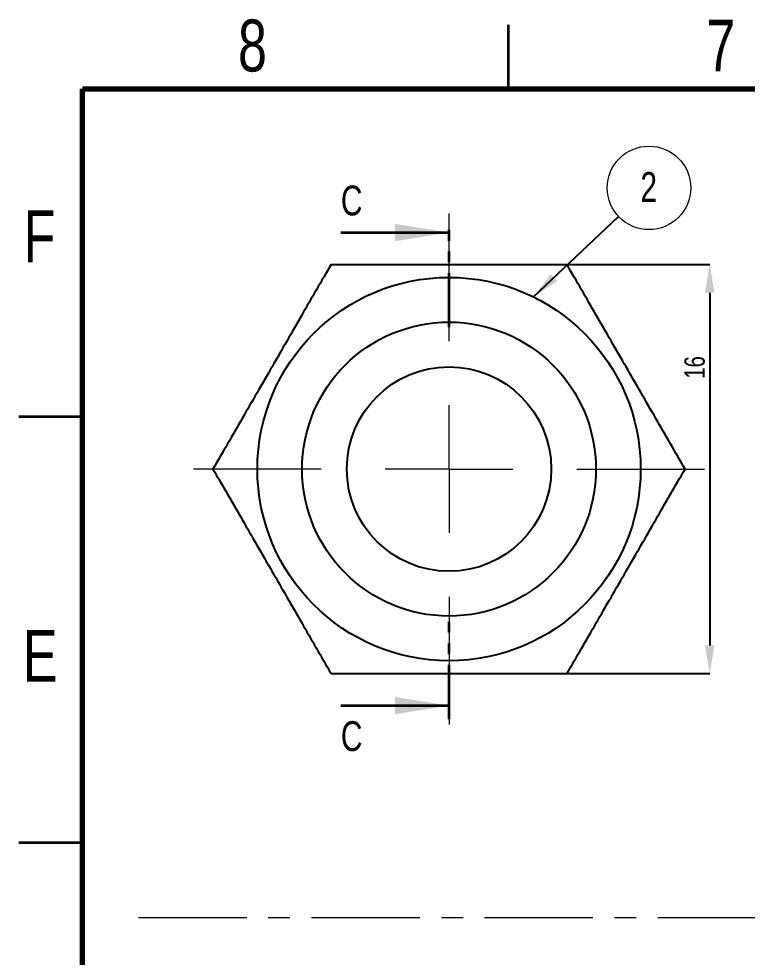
# Model space of a CAD drawing. Header units: millimetres. Extents: x 882 to 1669, y 471 to 913.
# Drawn here: x 1253.6 to 1339.2, y 802.7 to 912.9 of the extents above; entities that cross this region are included whole.
import ezdxf

# ---------------------------------------------------------------- set-up
doc = ezdxf.new("R2010")
doc.units = ezdxf.units.MM
doc.linetypes.add('CENTERX2', pattern=[20.32, 12.7, -2.54, 2.54, -2.54])
doc.linetypes.add('PHANTOM', pattern=[12.7, 6.35, -1.27, 1.27, -1.27, 1.27, -1.27])
doc.styles.add('SLDTEXTSTYLE0', font='TXT', dxfattribs={"width": 0.75})
doc.styles.get("Standard").update_dxf_attribs({"font": 'arial.ttf'})
doc.dimstyles.new('SLDDIMSTYLE0', dxfattribs={"dimtxt": 2.38125, "dimasz": 3.302, "dimexe": 0, "dimexo": 0.0625, "dimgap": 0.595312, "dimtad": 1, "dimdec": 6, "dimlfac": 0.333333, "dimrnd": 1e-09, "dimzin": 12, "dimdsep": 46, "dimtxsty": 'SLDTEXTSTYLE0', "dimsah": 1, "dimcen": 0.09, "dimadec": 0, "dimazin": 3, "dimtfac": 1, "dimtdec": 1, "dimtofl": 0, "dimtmove": 0, "dimatfit": 3, "dimfxl": 1, "dimfrac": 2, "dimtolj": 1, "dimtzin": 12, "dimarcsym": 0})
doc.dimstyles.new('SLDDIMSTYLE2', dxfattribs={"dimtxt": 0.18, "dimasz": 3.302, "dimexe": 0, "dimexo": 0.0625, "dimgap": 0, "dimtad": 0, "dimtih": 1, "dimtoh": 1, "dimdec": 0, "dimrnd": 1e-09, "dimzin": 0, "dimdsep": 46, "dimtxsty": 'Standard', "dimsah": 1, "dimcen": 0.09, "dimadec": 0, "dimazin": 0, "dimtfac": 3.302, "dimtdec": 0, "dimtofl": 0, "dimtmove": 0, "dimatfit": 3, "dimfxl": 1, "dimfrac": 2, "dimtolj": 1, "dimtzin": 0, "dimarcsym": 0})

# ---------------------------------------------------------------- blocks, each defined once
blk = doc.blocks.new('*D107')
at = {"color": 0, "linetype": 'Continuous', "lineweight": -2, "transparency": 16777216}
for p, q in [((1318.06, 884.04), (1334.75, 884.04)), ((1334.75, 880.74), (1334.75, 839.34)), ((1318.06, 836.04), (1334.75, 836.04))]:
    blk.add_line(p, q, dxfattribs=at)
at = {"color": 0, "linetype": 'Continuous', "transparency": 16777216}
for points in [[(1334.2, 880.74), (1335.3, 880.74), (1334.75, 884.04)], [(1334.2, 839.34), (1335.3, 839.34), (1334.75, 836.04)]]:
    blk.add_solid(points, dxfattribs=at)
at = {"layer": 'Defpoints', "color": 0, "linetype": 'Continuous', "transparency": 16777216}
for p in [(1317.99, 884.04), (1317.99, 836.04), (1334.75, 836.04)]:
    blk.add_point(p, dxfattribs=at)
at = {"color": 0, "linetype": 'Continuous', "lineweight": 18, "transparency": 16777216, "insert": (1331.78, 871.97), "char_height": 2.381, "attachment_point": 2, "rotation": 90, "style": 'SLDTEXTSTYLE0'}
blk.add_mtext('\\A1;16', dxfattribs=at)
blk = doc.blocks.new('SW_NOTE_15')
at = {"color": 0, "linetype": 'Continuous', "lineweight": 0}
blk.add_circle((3.56, 3.36), 4.9, dxfattribs=at)
at = {"color": 0, "linetype": 'Continuous', "lineweight": 0, "insert": (3.53, 5.22), "char_height": 3.5, "attachment_point": 2, "style": 'SLDTEXTSTYLE0'}
blk.add_mtext('2', dxfattribs=at)
blk = doc.blocks.new('SW_CENTERMARKSYMBOL_0')
at = {"color": 0, "linetype": 'Continuous', "lineweight": 0}
for p, q in [((0, 15), (0, 30)), ((0, 0), (0, 7.5)), ((-15, 0), (-30, 0)), ((0, 0), (-7.5, 0)), ((0, 0), (0, -7.5)), ((0, 0), (7.5, 0)), ((15, 0), (30, 0)), ((0, -15), (0, -30))]:
    blk.add_line(p, q, dxfattribs=at)

msp = doc.modelspace()

# ---------------------------------------------------------------- linework, layer by layer
at = {"color": 7, "linetype": 'Continuous', "lineweight": 35}
for p, q in [((1311.1184997, 904.6882634), (1311.1184997, 912.1882634)), ((1291.4370934, 887.8004594), (1304.1370934, 887.8004594)), ((1261.1184997, 866.1882634), (1253.6184997, 866.1882634)), ((1291.4370934, 832.2804594), (1304.1370934, 832.2804594)), ((1261.1184997, 816.1882634), (1253.6184997, 816.1882634))]:
    msp.add_line(p, q, dxfattribs=at)
at = {"color": 7, "linetype": 'Continuous', "lineweight": 70}
for p, q in [((1261.1184997, 627.6882634), (1261.1184997, 904.6882634)), ((1261.1184997, 904.6882634), (1661.1184997, 904.6882634))]:
    msp.add_line(p, q, dxfattribs=at)
at = {"color": 7, "linetype": 'PHANTOM', "lineweight": 35}
for p, q in [((1304.1370934, 876.6879594), (1304.1370934, 889.3879594)), ((1304.1370934, 830.6929594), (1304.1370934, 843.3993094))]:
    msp.add_line(p, q, dxfattribs=at)
at = {"color": 7, "linetype": 'CENTERX2', "lineweight": 18}
msp.add_line((1267.6801169, 807.3914817), (1506.8122927, 807.3914817), dxfattribs=at)
at = {"color": 7, "linetype": 'Continuous', "lineweight": 25}
for radius in [22.5, 17.25, 12]:
    msp.add_circle((1304.1370934, 860.0404594), radius, dxfattribs=at)
for points, knots in [([(1290.2806869, 884.0404594), (1289.1466378, 882.0762287), (1288.0052095, 880.0992169), (1285.701209, 876.108571), (1284.5384808, 874.0946666), (1282.7750482, 871.0403117), (1282.1852978, 870.018834), (1281.0169214, 867.9951468), (1280.4361481, 866.9892179), (1278.7028798, 863.9871091), (1277.5594072, 862.0065566), (1276.4242805, 860.0404594)], [0, 0, 0, 0, 0.25, 0.25, 0.5, 0.5, 0.625, 0.625, 0.75, 0.75, 1, 1, 1, 1]), ([(1290.2806869, 884.0404594), (1292.5417178, 884.0404594), (1294.8517052, 884.0404594), (1299.48143, 884.0404594), (1301.8076676, 884.0404594), (1306.4866675, 884.0404594), (1308.8540506, 884.0404594), (1313.4776999, 884.0404594), (1315.7491197, 884.0404594), (1317.9934999, 884.0404594)], [0, 0, 0, 0, 0.25, 0.25, 0.5, 0.5, 0.75, 0.75, 1, 1, 1, 1]), ([(1331.8499063, 860.0404594), (1330.7158572, 862.0046901), (1329.5744289, 863.981702), (1327.2704284, 867.9723478), (1326.1077002, 869.9862522), (1324.3442676, 873.0406071), (1323.7545171, 874.0620848), (1322.5861408, 876.0857721), (1322.0053674, 877.0917009), (1320.2720991, 880.0938097), (1319.1286266, 882.0743622), (1317.9934999, 884.0404594)], [0, 0, 0, 0, 0.25, 0.25, 0.5, 0.5, 0.625, 0.625, 0.75, 0.75, 1, 1, 1, 1]), ([(1276.4242805, 860.0404594), (1277.5583296, 858.0762287), (1278.6997579, 856.0992169), (1281.0037584, 852.108571), (1282.1664866, 850.0946666), (1283.9299192, 847.0403117), (1284.5196697, 846.018834), (1285.6880461, 843.9951468), (1286.2688194, 842.9892179), (1288.0020877, 839.9871091), (1289.1455602, 838.0065566), (1290.2806869, 836.0404594)], [0, 0, 0, 0, 0.25, 0.25, 0.5, 0.5, 0.625, 0.625, 0.75, 0.75, 1, 1, 1, 1]), ([(1317.9934999, 836.0404594), (1319.127549, 838.0046901), (1320.2689773, 839.981702), (1322.5729778, 843.9723478), (1323.735706, 845.9862522), (1325.4991386, 849.0406071), (1326.0888891, 850.0620848), (1327.2572654, 852.0857721), (1327.8380388, 853.0917009), (1329.5713071, 856.0938097), (1330.7147796, 858.0743622), (1331.8499063, 860.0404594)], [0, 0, 0, 0, 0.25, 0.25, 0.5, 0.5, 0.625, 0.625, 0.75, 0.75, 1, 1, 1, 1]), ([(1290.2806869, 836.0404594), (1292.5417178, 836.0404594), (1294.8517052, 836.0404594), (1299.48143, 836.0404594), (1301.8076676, 836.0404594), (1306.4866675, 836.0404594), (1308.8540506, 836.0404594), (1313.4776999, 836.0404594), (1315.7491197, 836.0404594), (1317.9934999, 836.0404594)], [0, 0, 0, 0, 0.25, 0.25, 0.5, 0.5, 0.75, 0.75, 1, 1, 1, 1])]:
    msp.add_open_spline(points, degree=3, knots=knots, dxfattribs=at)
at = {"color": 7, "linetype": 'Continuous', "lineweight": 35}
for points in [[(1304.1370934, 887.8004594), (1297.7870934, 888.8164594), (1297.7870934, 886.7844594)], [(1304.1370934, 832.2804594), (1297.7870934, 833.2964594), (1297.7870934, 831.2644594)]]:
    msp.add_solid(points, dxfattribs=at)

# ---------------------------------------------------------------- block references
at = {"color": 7, "linetype": 'Continuous', "lineweight": 0}
for name, p in [('SW_NOTE_15', (1324.0543546, 889.6842709)), ('SW_CENTERMARKSYMBOL_0', (1304.1370934, 860.0404594))]:
    msp.add_blockref(name, p, dxfattribs=at)

# ---------------------------------------------------------------- texts
at = {"color": 7, "linetype": 'Continuous', "lineweight": 0, "char_height": 6.096, "attachment_point": 2, "style": 'SLDTEXTSTYLE0'}
for s, insert in [('8', (1281.0571164, 912.8019538)), ('7', (1336.0571164, 912.8019538)), ('F', (1256.0549997, 890.4139538)), ('E', (1256.1290829, 841.1639538))]:
    msp.add_mtext(s, dxfattribs=dict(at, insert=insert))
at = {"color": 7, "linetype": 'Continuous', "char_height": 3.5, "attachment_point": 1, "style": 'SLDTEXTSTYLE0'}
for insert in [(1291.4370934, 893.3112657), (1291.4370934, 830.445361)]:
    msp.add_mtext('C', dxfattribs=dict(at, insert=insert))

# ---------------------------------------------------------------- dimensions: what is measured, and where the dimension line sits
at = {"color": 7, "linetype": 'Continuous', "lineweight": 18}
dim = msp.add_linear_dim(base=(1334.7521513, 836.0404594), p1=(1317.9934999, 884.0404594), p2=(1317.9934999, 836.0404594), angle=90, dimstyle='SLDDIMSTYLE0', dxfattribs=at)
dim.commit()
dim.dimension.update_dxf_attribs({"geometry": '*D107', "text_midpoint": (1334.7521513, 871.9702589), "dimtype": 160})

# ---------------------------------------------------------------- leaders
at = {"color": 7, "linetype": 'Continuous', "lineweight": 0}
msp.add_leader([(1314.0496937, 880.2392306), (1324.0543546, 889.6842709)], dimstyle='SLDDIMSTYLE2', dxfattribs=at)

doc.saveas('drawing.dxf')
